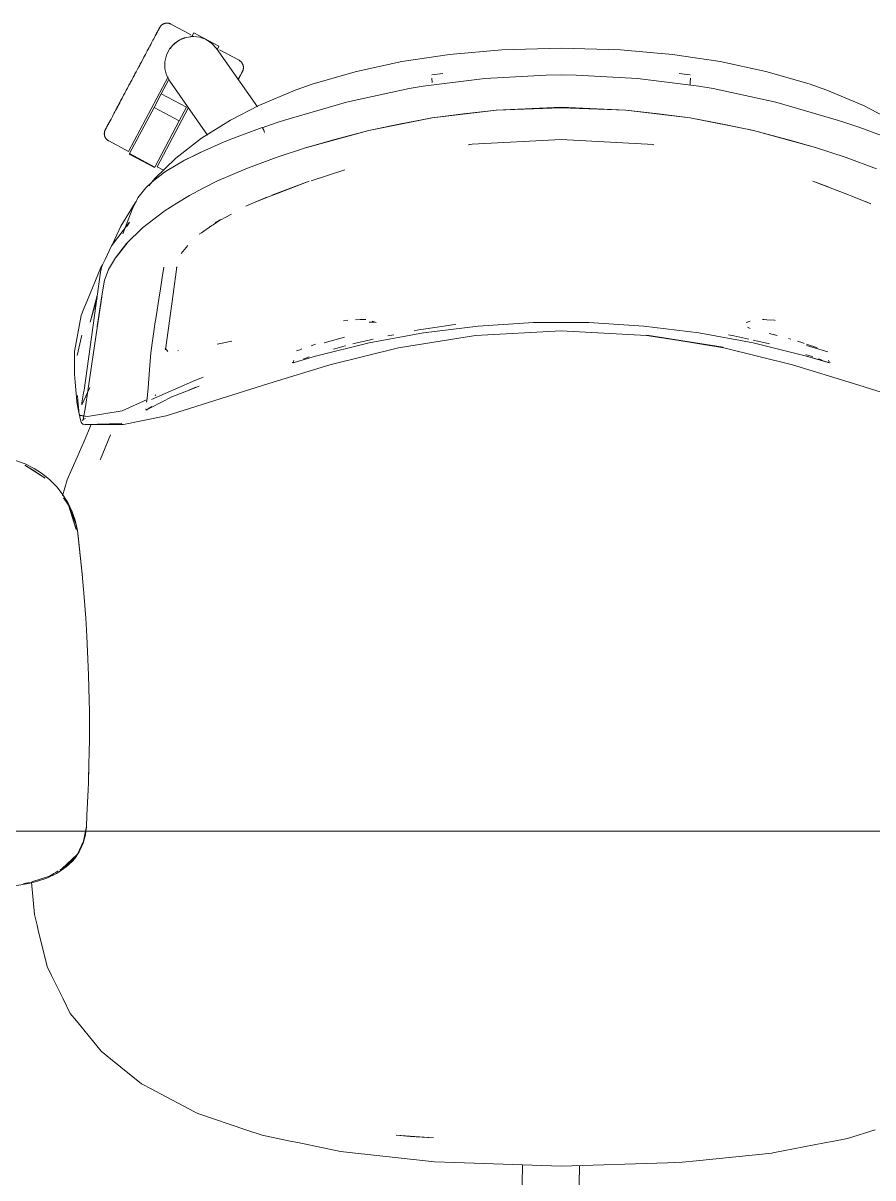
# Model space of a CAD drawing. Header units: millimetres. Extents: x 90978 to 295199, y -4084 to 97293.
# Drawn here: x 166931 to 167348, y 15917 to 16484 of the extents above; entities that cross this region are included whole.
import ezdxf

# ---------------------------------------------------------------- set-up
doc = ezdxf.new("R2010")
doc.units = ezdxf.units.MM
doc.header["$MEASUREMENT"] = 0
doc.layers.add('G-IMPT', color=8, linetype='CONTINUOUS', lineweight=9)
doc.layers.add('I-FURN', color=8, linetype='CONTINUOUS', lineweight=9)

msp = doc.modelspace()

# ---------------------------------------------------------------- linework, layer by layer
at = {"layer": 'G-IMPT'}
for p, q in [((167116.69, 16465.26), (167140.11, 16468.76)), ((167140.11, 16468.76), (167165.68, 16471.02)), ((167165.68, 16471.02), (167194.83, 16471.87)), ((167194.83, 16471.87), (167223.97, 16471.02)), ((167223.97, 16471.02), (167249.54, 16468.76)), ((167249.54, 16468.76), (167272.96, 16465.26)), ((167094.33, 16460.45), (167116.69, 16465.26)), ((167295.32, 16460.45), (167272.96, 16465.26)), ((167073.09, 16454.28), (167094.33, 16460.45)), ((167157.31, 16457.02), (167127.14, 16453.2)), ((167131.45, 16455), (167131.38, 16457.09)), ((167131.38, 16457.09), (167131.38, 16456.98)), ((167131.41, 16458.85), (167136.83, 16459.5)), ((167187.51, 16458.63), (167157.31, 16457.02)), ((167187.51, 16458.63), (167194.83, 16458.73)), ((167202.14, 16458.63), (167194.83, 16458.73)), ((167202.14, 16458.63), (167232.34, 16457.02)), ((167232.34, 16457.02), (167262.51, 16453.2)), ((167258.24, 16458.85), (167252.83, 16459.5)), ((167256.59, 16458.93), (167252.83, 16459.5)), ((167258.27, 16457.09), (167258.2, 16455)), ((167258.27, 16457.09), (167258.27, 16456.98)), ((167316.56, 16454.28), (167295.32, 16460.45)), ((167064.35, 16451.2), (167046.38, 16443.68)), ((167073.09, 16454.28), (167064.35, 16451.2)), ((167089.43, 16445.35), (167120.22, 16452.02)), ((167127.14, 16453.2), (167120.22, 16452.02)), ((167258.15, 16453.76), (167258.2, 16455)), ((167262.51, 16453.2), (167269.43, 16452.02)), ((167269.43, 16452.02), (167300.22, 16445.35)), ((167325.3, 16451.2), (167316.56, 16454.28)), ((167325.3, 16451.2), (167343.27, 16443.68)), ((167089.43, 16445.35), (167058.6, 16436.41)), ((167331.05, 16436.41), (167300.22, 16445.35)), ((167032.6, 16436.59), (167046.38, 16443.68)), ((167163.01, 16441.49), (167131.42, 16437.67)), ((167163.05, 16441.46), (167131.5, 16437.67)), ((167131.5, 16437.67), (167146.97, 16439.61)), ((167163.05, 16441.46), (167146.97, 16439.61)), ((167163.01, 16441.49), (167194.83, 16442.83)), ((167163.05, 16441.46), (167194.83, 16442.6)), ((167177.94, 16442.13), (167163.05, 16441.46)), ((167177.94, 16442.13), (167194.83, 16442.6)), ((167194.83, 16442.83), (167226.64, 16441.49)), ((167226.6, 16441.46), (167194.83, 16442.6)), ((167211.71, 16442.13), (167194.83, 16442.6)), ((167226.6, 16441.46), (167211.71, 16442.13)), ((167242.68, 16439.61), (167226.6, 16441.46)), ((167226.6, 16441.46), (167258.16, 16437.67)), ((167226.64, 16441.49), (167258.23, 16437.67)), ((167242.68, 16439.61), (167258.16, 16437.67)), ((167343.27, 16443.68), (167357.05, 16436.59)), ((167018.31, 16427.62), (167032.6, 16436.59)), ((167033.1, 16427.27), (167048.07, 16432.85)), ((167048.06, 16432.81), (167055, 16435.22)), ((167048.2, 16432.81), (167048.06, 16432.81)), ((167048.07, 16432.85), (167048.2, 16432.81)), ((167048.2, 16432.81), (167048.47, 16432.41)), ((167048.2, 16432.81), (167048.24, 16432.8)), ((167048.47, 16432.41), (167048.24, 16432.8)), ((167058.6, 16436.41), (167055, 16435.22)), ((167100.37, 16431.5), (167131.5, 16437.67)), ((167100.37, 16431.5), (167131.42, 16437.67)), ((167100.37, 16431.5), (167115.39, 16434.57)), ((167131.5, 16437.67), (167115.39, 16434.57)), ((167258.16, 16437.67), (167274.26, 16434.57)), ((167258.16, 16437.67), (167289.4, 16431.45)), ((167289.4, 16431.45), (167258.23, 16437.67)), ((167289.28, 16431.5), (167274.26, 16434.57)), ((167331.05, 16436.41), (167334.65, 16435.22)), ((167341.48, 16432.88), (167334.65, 16435.22)), ((167341.48, 16432.88), (167356.55, 16427.27)), ((167018.31, 16427.62), (167005.71, 16417.81)), ((167029.42, 16425.79), (167033.1, 16427.27)), ((167048.85, 16431.58), (167048.47, 16432.41)), ((167048.57, 16432.23), (167048.47, 16432.41)), ((167048.85, 16431.58), (167048.57, 16432.23)), ((167048.85, 16431.58), (167049.27, 16430.52)), ((167048.85, 16431.58), (167049.05, 16431.12)), ((167049.27, 16430.52), (167049.05, 16431.12)), ((167100.37, 16431.5), (167069.87, 16423.11)), ((167100.37, 16431.5), (167069.96, 16423.07)), ((167083.12, 16426.84), (167100.37, 16431.5)), ((167194.83, 16427.06), (167151.1, 16424.73)), ((167306.53, 16426.84), (167289.28, 16431.5)), ((167289.28, 16431.5), (167319.69, 16423.07)), ((167289.28, 16431.5), (167319.78, 16423.11)), ((167018.46, 16421.02), (167029.42, 16425.79)), ((167069.87, 16423.11), (167054.95, 16418.1)), ((167083.12, 16426.84), (167069.96, 16423.07)), ((167151.1, 16424.73), (167149.32, 16424.47)), ((167149.55, 16424.45), (167149.79, 16424.5)), ((167151.1, 16424.73), (167149.79, 16424.5)), ((167194.83, 16427), (167151.1, 16424.73)), ((167194.83, 16427), (167240.17, 16424.5)), ((167240.17, 16424.5), (167238.55, 16424.73)), ((167238.55, 16424.73), (167239.86, 16424.5)), ((167240.1, 16424.45), (167239.86, 16424.5)), ((167306.53, 16426.84), (167319.69, 16423.07)), ((167334.7, 16418.1), (167319.78, 16423.11)), ((166995.41, 16407.85), (167005.71, 16417.81)), ((167009.41, 16416.5), (167001.41, 16411.76)), ((167018.46, 16421.02), (167009.41, 16416.5)), ((167018.02, 16420.8), (167009.41, 16416.5)), ((167009.41, 16416.5), (167010.01, 16416.8)), ((167018.46, 16421.02), (167010.01, 16416.8)), ((167018.02, 16420.8), (167018.46, 16421.02)), ((167040.07, 16412.65), (167054.95, 16418.1)), ((167334.7, 16418.1), (167349.58, 16412.65)), ((166993.99, 16406.18), (167000.12, 16410.9)), ((167000.12, 16410.9), (167001.41, 16411.76)), ((167040.07, 16412.65), (167025.85, 16406.47)), ((167088.68, 16412.05), (167072.2, 16406.79)), ((167088.68, 16412.05), (167085.25, 16410.97)), ((166993.99, 16406.18), (166990.97, 16403.29)), ((166992.41, 16404.18), (166995.41, 16407.85)), ((167019.12, 16403.08), (167025.85, 16406.47)), ((167071.21, 16406.52), (167052.8, 16399.7)), ((167071.21, 16406.52), (167053.76, 16399.8)), ((167318.44, 16406.52), (167325.87, 16403.79)), ((167318.44, 16406.52), (167335.89, 16399.8)), ((166987.11, 16398.43), (166990.97, 16403.29)), ((167006.1, 16395.74), (167012.33, 16399.51)), ((167019.12, 16403.08), (167012.33, 16399.51)), ((167044.95, 16396.41), (167052.03, 16399.14)), ((167044.95, 16396.41), (167050.4, 16398.72)), ((167053.76, 16399.8), (167052.03, 16399.14)), ((167335.89, 16399.8), (167337.62, 16399.14)), ((167337.62, 16399.14), (167346.94, 16395.41)), ((166985.8, 16395.93), (166978.68, 16384.49)), ((166985.32, 16394.85), (166984.25, 16392.62)), ((166986.49, 16397.29), (166985.32, 16394.85)), ((166985.8, 16395.93), (166986.3, 16396.7)), ((166986.49, 16397.29), (166987.11, 16398.43)), ((167006.1, 16395.74), (167000, 16391.86)), ((167040.11, 16394.22), (167044.95, 16396.41)), ((167346.94, 16395.41), (167344.7, 16396.41)), ((166979.74, 16380.72), (166984.25, 16392.62)), ((166989.31, 16383.67), (166999.75, 16391.69)), ((166999.75, 16391.69), (167000, 16391.86)), ((167027.73, 16387.66), (167023.98, 16385.11)), ((167033.06, 16390.35), (167024.96, 16386.16)), ((167027.73, 16387.66), (167024.96, 16386.16)), ((166982.97, 16386.37), (166974.05, 16374.72)), ((166978.68, 16384.49), (166974.7, 16375.86)), ((166981.41, 16375.94), (166989.31, 16383.67)), ((166982.97, 16386.37), (166981.85, 16384.42)), ((167023.4, 16384.71), (167018.27, 16381.22)), ((167023.98, 16385.11), (167023.4, 16384.71)), ((166976.32, 16369.2), (166981.72, 16376.14)), ((166981.72, 16376.14), (166978.91, 16372.57)), ((167018.27, 16381.22), (167017.16, 16380.47)), ((166974.05, 16374.72), (166970.99, 16368.15)), ((166981.41, 16375.94), (166975.99, 16368.97)), ((166976.32, 16369.2), (166978.91, 16372.57)), ((167011.63, 16374.94), (167008.29, 16371.04)), ((166968.77, 16361.79), (166969.42, 16364.78)), ((166969.71, 16365.39), (166968.93, 16364.22)), ((166970.99, 16368.15), (166969.42, 16364.78)), ((166975.99, 16368.97), (166972.7, 16363.14)), ((166962.1, 16314.57), (166968.77, 16361.79)), ((166968.93, 16364.22), (166962.14, 16347.77)), ((166972.49, 16362.71), (166970.74, 16357.92)), ((166972.49, 16362.71), (166972.7, 16363.14)), ((166999, 16359.28), (166997.94, 16352.44)), ((166999, 16359.28), (166999.74, 16364.35)), ((167004.35, 16351.09), (167006.13, 16364.45)), ((167006.13, 16364.45), (167005.99, 16363.97)), ((166970.74, 16357.92), (166969.44, 16350.25)), ((166962.14, 16347.77), (166960.75, 16344.41)), ((166963.65, 16337.37), (166967.15, 16350.32)), ((166963.65, 16337.37), (166967, 16349.26)), ((166967.04, 16334.48), (166969.37, 16349.67)), ((166967.14, 16335.09), (166969.44, 16350.25)), ((166967.14, 16335.09), (166969.37, 16349.67)), ((166995.81, 16339.01), (166997.67, 16350.78)), ((166997.94, 16352.44), (166997.67, 16350.78)), ((167004.35, 16351.09), (167000.62, 16323.76)), ((166959.15, 16340.55), (166960.75, 16344.41)), ((166955.92, 16322.85), (166959.15, 16340.55)), ((166993.35, 16322.24), (166995.56, 16337.46)), ((166995.56, 16337.46), (166995.81, 16339.01)), ((167090.11, 16338.2), (167088.01, 16337.98)), ((167098.96, 16338.6), (167093.9, 16338.51)), ((167093.9, 16338.51), (167096.17, 16338.59)), ((167098.96, 16338.6), (167096.17, 16338.59)), ((167100.8, 16337.32), (167100.66, 16337.31)), ((167102.97, 16337.28), (167100.66, 16337.31)), ((167104.01, 16337.06), (167102.06, 16337.75)), ((167102.97, 16337.28), (167104.01, 16337.06)), ((167181.27, 16337.05), (167154.19, 16335.4)), ((167181.27, 16337.05), (167208.39, 16337.05)), ((167208.39, 16337.05), (167235.46, 16335.4)), ((167285.64, 16337.06), (167287.59, 16337.75)), ((167285.64, 16337.06), (167286.37, 16337.21)), ((167293.73, 16338.6), (167294.43, 16338.59)), ((167295.8, 16338.49), (167294.43, 16338.59)), ((167295.8, 16338.49), (167299.51, 16338.22)), ((167299.51, 16338.22), (167299.99, 16338.18)), ((166959.37, 16330.3), (166959.52, 16330.87)), ((166967.04, 16334.48), (166962.49, 16303.61)), ((167100.61, 16327.17), (167127.28, 16332.1)), ((167112.64, 16331.15), (167109.83, 16330.61)), ((167114.92, 16324.71), (167152.84, 16330.71)), ((167122.75, 16333.07), (167125.65, 16333.63)), ((167127.28, 16333.87), (167125.65, 16333.63)), ((167127.28, 16332.1), (167154.19, 16335.4)), ((167132.9, 16334.73), (167127.28, 16333.87)), ((167132.9, 16334.73), (167141.43, 16336.02)), ((167141.43, 16336.02), (167143.09, 16336.2)), ((167152.84, 16330.71), (167194.83, 16333.06)), ((167236.81, 16330.71), (167194.83, 16333.06)), ((167262.38, 16332.1), (167235.46, 16335.4)), ((167236.81, 16330.71), (167274.35, 16324.97)), ((167274.73, 16324.71), (167236.99, 16330.97)), ((167236.99, 16330.97), (167274.35, 16324.97)), ((167289.04, 16327.17), (167262.38, 16332.1)), ((167277, 16331.12), (167279.63, 16330.65)), ((167279.63, 16330.65), (167287.05, 16328.95)), ((167286.37, 16334.77), (167287.65, 16334.26)), ((167287.24, 16334.39), (167287.65, 16334.26)), ((167300.86, 16330.8), (167297, 16331.79)), ((167300.86, 16330.8), (167299.33, 16331.19)), ((166957.33, 16320.99), (166959.37, 16330.3)), ((167033.15, 16327.93), (167025.9, 16326.52)), ((167074.3, 16326.47), (167072.08, 16325.74)), ((167100.61, 16327.17), (167074.29, 16320.63)), ((167078.51, 16327.22), (167088.41, 16329.99)), ((167087.71, 16325.32), (167083.72, 16324.21)), ((167087.71, 16325.32), (167088.85, 16325.64)), ((167088.85, 16325.64), (167089.03, 16325.69)), ((167093.87, 16326.94), (167092.58, 16326.6)), ((167093.87, 16326.94), (167100.62, 16328.49)), ((167102.6, 16328.95), (167100.62, 16328.49)), ((167289.03, 16328.49), (167295.78, 16326.94)), ((167289.04, 16327.17), (167315.36, 16320.63)), ((167295.78, 16326.94), (167297.06, 16326.6)), ((167307.65, 16328.89), (167306.53, 16329.22)), ((167313.44, 16327.11), (167310.95, 16327.89)), ((167314.22, 16326.86), (167313.44, 16327.11)), ((167317.66, 16325.71), (167315.36, 16326.48)), ((167315.36, 16325.82), (167325.79, 16322.78)), ((167317.66, 16325.71), (167318.38, 16325.46)), ((167320.54, 16324.69), (167318.38, 16325.46)), ((166955.92, 16322.85), (166955.89, 16315.89)), ((166993.34, 16322.16), (166992.72, 16313.92)), ((166993.35, 16322.24), (166993.34, 16322.16)), ((167001.73, 16322.9), (167000.49, 16324.46)), ((167000.53, 16324.25), (167000.57, 16324.02)), ((167000.62, 16323.76), (167000.57, 16324.02)), ((167006.68, 16323.25), (167007.03, 16323.3)), ((167074.29, 16320.63), (167063.86, 16317.55)), ((167066.54, 16323.75), (167064.88, 16323.14)), ((167066.54, 16323.75), (167067.55, 16324.12)), ((167069.09, 16319.47), (167068.43, 16319.22)), ((167069.09, 16319.47), (167071.19, 16320.21)), ((167114.92, 16324.71), (167081.24, 16316.4)), ((167083.72, 16324.21), (167083.03, 16324)), ((167308.41, 16316.4), (167274.73, 16324.71)), ((167315.36, 16321.25), (167314.9, 16321.4)), ((167315.36, 16321.25), (167317.59, 16320.52)), ((167315.36, 16320.63), (167326.58, 16317.36)), ((167315.36, 16320.63), (167325.89, 16317.56)), ((167315.36, 16320.63), (167326.18, 16317.51)), ((167318.39, 16320.23), (167317.59, 16320.52)), ((166955.89, 16311.72), (166955.89, 16315.89)), ((166962.1, 16314.57), (166960.66, 16303.91)), ((166992.09, 16305.07), (166992.72, 16313.92)), ((167051.27, 16307.21), (167081.24, 16316.4)), ((167062.83, 16317.44), (167063.07, 16317.36)), ((167063.07, 16317.36), (167063.29, 16317.41)), ((167063.61, 16318.45), (167063.22, 16317.83)), ((167063.29, 16317.41), (167063.59, 16317.49)), ((167063.61, 16318.45), (167063.46, 16318.23)), ((167063.59, 16317.49), (167063.86, 16317.55)), ((167308.41, 16316.4), (167338.39, 16307.21)), ((167321.14, 16319.25), (167322.11, 16318.9)), ((167322.11, 16318.9), (167323.18, 16318.5)), ((167325.89, 16317.56), (167326.18, 16317.51)), ((167326.05, 16318.45), (167326.43, 16317.83)), ((167326.05, 16318.45), (167326.19, 16318.23)), ((167326.58, 16317.36), (167326.83, 16317.49)), ((166956.23, 16307.76), (166955.89, 16311.72)), ((167013.85, 16308.2), (166993.69, 16299.28)), ((167019.13, 16310.21), (167013.85, 16308.2)), ((166956.23, 16307.76), (166957.03, 16298.44)), ((166963.47, 16305.16), (166959.47, 16296.73)), ((166959.61, 16297.59), (166960.44, 16302.61)), ((166960.44, 16302.61), (166960.66, 16303.91)), ((166962.49, 16303.61), (166961.38, 16295.76)), ((166992.09, 16305.07), (166991.84, 16301.67)), ((167051.27, 16307.21), (167001.02, 16291.22)), ((167003.74, 16300.65), (167012.21, 16303.9)), ((167017.11, 16305.92), (167012, 16303.9)), ((167012, 16303.9), (167015.54, 16305.3)), ((167012.21, 16303.9), (167017.11, 16305.92)), ((167338.39, 16307.21), (167388.63, 16291.22)), ((166957.03, 16298.44), (166957.08, 16297.97)), ((166957.89, 16293.72), (166957.08, 16297.97)), ((166957.55, 16298.6), (166957.34, 16301.2)), ((166957.55, 16298.6), (166958.07, 16293.92)), ((166959.47, 16296.73), (166959.61, 16297.59)), ((166979.37, 16293.66), (166991.66, 16299.24)), ((166991.21, 16298), (166991.49, 16298.77)), ((166991.51, 16298.83), (166991.49, 16298.77)), ((166991.79, 16301.3), (166991.51, 16298.83)), ((166991.79, 16301.3), (166991.84, 16301.67)), ((167003.74, 16300.65), (166993.63, 16295.37)), ((166995.86, 16301.65), (166995.59, 16301.22)), ((166957.89, 16293.72), (166958.33, 16291.39)), ((166958.15, 16293.3), (166958.07, 16293.92)), ((166958.15, 16293.3), (166958.68, 16290.03)), ((166962.28, 16291), (166958.33, 16291.39)), ((166958.74, 16291.63), (166962.28, 16291)), ((166958.74, 16291.63), (166962.32, 16290.94)), ((166960.27, 16289.49), (166961.38, 16295.76)), ((166979.37, 16293.66), (166962.32, 16290.94)), ((167001.02, 16291.22), (166980.07, 16287.03)), ((166990.9, 16294.73), (166991.05, 16294.05)), ((166991.05, 16294.05), (166991.18, 16294.02)), ((166991.18, 16294.02), (166993.88, 16295.86)), ((166991.18, 16294.02), (166993.63, 16295.37)), ((166991.18, 16294.02), (166991.34, 16293.99)), ((166958.68, 16290.03), (166959.23, 16288.16)), ((166959.55, 16287.62), (166959.23, 16288.16)), ((166959.55, 16287.62), (166960.05, 16287.25)), ((166960.44, 16290.11), (166959.88, 16289.01)), ((166960.27, 16289.52), (166959.88, 16289.01)), ((166960.62, 16286.86), (166960.05, 16287.25)), ((166960.44, 16290.11), (166960.27, 16289.49)), ((166960.81, 16289.84), (166960.27, 16289.52)), ((166960.61, 16278.82), (166964.17, 16286.99)), ((166960.62, 16286.86), (166961.49, 16287.05)), ((166979.18, 16287.47), (166960.74, 16286.88)), ((166960.74, 16286.88), (166961.2, 16286.98)), ((166960.81, 16289.84), (166961.31, 16289.91)), ((166979.18, 16287.47), (166961.2, 16286.98)), ((166980.07, 16287.03), (166961.2, 16286.98)), ((166961.2, 16286.98), (166961.37, 16287.02)), ((166961.49, 16287.05), (166961.37, 16287.02)), ((166973.64, 16281.88), (166968.71, 16270.03)), ((166957.19, 16270.99), (166960.61, 16278.82)), ((166931.68, 16267.64), (166926.91, 16269.35)), ((166952.33, 16259.87), (166957.19, 16270.99)), ((166968.61, 16269.76), (166968.71, 16270.03)), ((166931.58, 16266.99), (166935.26, 16264.83)), ((166931.58, 16266.99), (166941.53, 16260.67)), ((166931.68, 16267.64), (166936.19, 16265.4)), ((166935.26, 16264.83), (166941.53, 16260.67)), ((166936.19, 16265.4), (166939.74, 16263.13)), ((166943.71, 16259.94), (166939.74, 16263.13)), ((166943.71, 16259.94), (166947.26, 16256.34)), ((166952.33, 16259.87), (166950.07, 16252.04)), ((166947.26, 16256.34), (166949.88, 16253.03)), ((166952.61, 16248.71), (166949.88, 16253.03)), ((166953.01, 16247.38), (166950.59, 16250.96)), ((166952.61, 16248.71), (166954.8, 16244.12)), ((166956.61, 16238.16), (166953.01, 16247.38)), ((166953.01, 16247.38), (166953.91, 16244.67)), ((166953.01, 16247.38), (166956.82, 16235.53)), ((166953.91, 16244.67), (166956.82, 16235.53)), ((166954.8, 16244.12), (166956.25, 16239.99)), ((166957.41, 16235.03), (166956.25, 16239.99)), ((166957.19, 16235.11), (166956.61, 16238.16)), ((166957.41, 16235.03), (166959.86, 16212.08)), ((166957.41, 16235.03), (166957.74, 16232.21)), ((166957.41, 16235.03), (166959.76, 16213.59)), ((166959.86, 16212.08), (166957.74, 16232.21)), ((166959.76, 16213.59), (166960.75, 16202.2)), ((166961.47, 16191.91), (166960.75, 16202.2)), ((166961.34, 16193.95), (166961.2, 16195.37)), ((166961.34, 16193.95), (166961.43, 16192.05)), ((166961.47, 16191.91), (166962.04, 16183.04)), ((166962.57, 16171.73), (166962.04, 16183.04)), ((166962.57, 16171.73), (166962.87, 16163.85)), ((166963.16, 16151.55), (166962.87, 16163.85)), ((166962.95, 16159.98), (166963.03, 16158.32)), ((166963.03, 16158.32), (166963.03, 16156.19)), ((166963.16, 16151.55), (166963.24, 16146.08)), ((166963.24, 16131.36), (166963.24, 16146.08)), ((166963.19, 16126.85), (166962.81, 16111.18)), ((166963.19, 16126.85), (166963.24, 16131.36)), ((166962.87, 16114.58), (166963.01, 16117.91)), ((166963.02, 16120.12), (166963.01, 16117.91)), ((166962.81, 16111.18), (166962.69, 16107.64)), ((166962.07, 16095.08), (166962.69, 16107.64)), ((166962.07, 16095.08), (166961.79, 16089.41)), ((166960.42, 16082.29), (166961.36, 16087.33)), ((166961.53, 16087.33), (166961.29, 16085.4)), ((166961.36, 16087.33), (166961.79, 16089.64)), ((166961.79, 16089.41), (166961.53, 16087.33)), ((166958.24, 16077.12), (166960.22, 16081.45)), ((166958.32, 16078.03), (166960.42, 16082.29)), ((166961.29, 16085.4), (166960.22, 16081.45)), ((166949.82, 16068.89), (166957.21, 16075.79)), ((166951.91, 16070.09), (166957.21, 16075.79)), ((166957.21, 16075.79), (166954.98, 16073.38)), ((166958.24, 16077.12), (166956.03, 16073.9)), ((166958.32, 16078.03), (166957.21, 16075.79)), ((166951.85, 16069.72), (166948.4, 16067.27)), ((166948.76, 16068.2), (166951.91, 16070.09)), ((166949.82, 16068.89), (166951.29, 16070.17)), ((166951.45, 16070.3), (166954.98, 16073.38)), ((166954.9, 16072.58), (166951.85, 16069.72)), ((166954.9, 16072.58), (166956.03, 16073.9)), ((166934.96, 16062.33), (166943.61, 16065.12)), ((166937.3, 16062.52), (166942.39, 16064.26)), ((166942.39, 16064.26), (166947.03, 16066.46)), ((166943.61, 16065.12), (166946.06, 16066.59)), ((166946.53, 16066.87), (166947.97, 16067.73)), ((166947.03, 16066.46), (166948.4, 16067.27)), ((166933.37, 16061.54), (166926.61, 16060.42)), ((166930.92, 16061.63), (166934.21, 16062.09)), ((166937.3, 16062.52), (166933.37, 16061.54)), ((166934.84, 16062.22), (166936.28, 16046.35)), ((166936.28, 16046.35), (166937.58, 16041.06)), ((166938.16, 16038.68), (166937.58, 16041.06)), ((166942.56, 16020.74), (166938.16, 16038.68)), ((166944.71, 16016.38), (166942.56, 16020.74)), ((166944.71, 16016.38), (166950.35, 16004.91)), ((166953.88, 15997.75), (166950.35, 16004.91)), ((166956.86, 15994.09), (166953.88, 15997.75)), ((166956.86, 15994.09), (166969.03, 15979.15)), ((166969.03, 15979.15), (166973.69, 15975.39)), ((166988.82, 15963.18), (166973.69, 15975.39)), ((166988.82, 15963.18), (166993.95, 15960.47)), ((166995.33, 15959.74), (166993.95, 15960.47)), ((166995.33, 15959.74), (167014.84, 15949.45)), ((167014.84, 15949.45), (167016.5, 15948.57)), ((167040.59, 15940.42), (167016.5, 15948.57)), ((167040.59, 15940.42), (167048.02, 15937.9)), ((167349.02, 15940.5), (167335.42, 15936.31)), ((167061.84, 15935.03), (167048.02, 15937.9)), ((167065.52, 15934.27), (167061.84, 15935.03)), ((167065.52, 15934.27), (167086.47, 15929.92)), ((167132.17, 15936.7), (167113.89, 15937.95)), ((167113.89, 15937.95), (167120.83, 15937.34)), ((167132.17, 15936.7), (167120.83, 15937.34)), ((167324.15, 15934.15), (167298.77, 15929.28)), ((167324.15, 15934.15), (167327.81, 15934.85)), ((167335.42, 15936.31), (167327.81, 15934.85)), ((167086.47, 15929.92), (167090.88, 15929.43)), ((167128.33, 15925.31), (167090.88, 15929.43)), ((167298.31, 15929.19), (167261.32, 15925.37)), ((167298.31, 15929.19), (167298.77, 15929.28)), ((167128.33, 15925.31), (167132.7, 15924.82)), ((167142.64, 15924.5), (167132.7, 15924.82)), ((167142.64, 15924.5), (167194.83, 15922.8)), ((167194.83, 15922.8), (167246.99, 15924.41)), ((167246.99, 15924.41), (167254.25, 15924.64)), ((167261.32, 15925.37), (167254.25, 15924.64))]:
    msp.add_line(p, q, dxfattribs=at)
at = {"layer": 'I-FURN'}
for p, q in [((166999.47, 16483.73), (166999.62, 16483.8)), ((166999.62, 16483.8), (166999.77, 16483.87)), ((166999.77, 16483.87), (166999.91, 16483.93)), ((166999.91, 16483.93), (167000.07, 16483.99)), ((167000.07, 16483.99), (167000.22, 16484.03)), ((167000.22, 16484.03), (167000.38, 16484.07)), ((167000.38, 16484.07), (167000.53, 16484.11)), ((167000.53, 16484.11), (167000.69, 16484.14)), ((167000.69, 16484.14), (167000.85, 16484.16)), ((167000.85, 16484.16), (167001.01, 16484.18)), ((167001.01, 16484.18), (167001.17, 16484.19)), ((167001.17, 16484.19), (167001.33, 16484.19)), ((167001.33, 16484.19), (167001.49, 16484.19)), ((167001.49, 16484.19), (167001.66, 16484.18)), ((167001.66, 16484.18), (167001.82, 16484.16)), ((167001.82, 16484.16), (167001.98, 16484.14)), ((167001.98, 16484.14), (167002.13, 16484.11)), ((167002.13, 16484.11), (167002.29, 16484.08)), ((167002.29, 16484.08), (167002.45, 16484.04)), ((167002.45, 16484.04), (167002.6, 16483.99)), ((167002.6, 16483.99), (167002.75, 16483.94)), ((167002.75, 16483.94), (167002.9, 16483.88)), ((167002.9, 16483.88), (167003.05, 16483.81)), ((167003.05, 16483.81), (167003.2, 16483.74)), ((166995.74, 16478.21), (166995.45, 16477.66)), ((166995.59, 16477.92), (166995.87, 16478.46)), ((166996.02, 16478.73), (166995.74, 16478.21)), ((166995.87, 16478.46), (166996.14, 16478.96)), ((166996.27, 16479.21), (166996.02, 16478.73)), ((166996.14, 16478.96), (166996.38, 16479.42)), ((166996.51, 16479.66), (166996.27, 16479.21)), ((166996.38, 16479.42), (166996.61, 16479.85)), ((166996.73, 16480.07), (166996.51, 16479.66)), ((166996.61, 16479.85), (166996.82, 16480.25)), ((166996.93, 16480.44), (166996.73, 16480.07)), ((166996.82, 16480.25), (166997.01, 16480.6)), ((166997.11, 16480.78), (166996.93, 16480.44)), ((166997.01, 16480.6), (166997.18, 16480.92)), ((166997.26, 16481.08), (166997.11, 16480.78)), ((166997.18, 16480.92), (166997.33, 16481.2)), ((166997.4, 16481.33), (166997.26, 16481.08)), ((166997.33, 16481.2), (166997.46, 16481.44)), ((166997.52, 16481.55), (166997.4, 16481.33)), ((166997.46, 16481.44), (166997.56, 16481.64)), ((166997.61, 16481.73), (166997.52, 16481.55)), ((166997.56, 16481.64), (166997.65, 16481.8)), ((166997.69, 16481.87), (166997.61, 16481.73)), ((166997.65, 16481.8), (166997.71, 16481.92)), ((166997.74, 16481.97), (166997.69, 16481.87)), ((166997.71, 16481.92), (166997.76, 16482.01)), ((166997.77, 16482.03), (166997.74, 16481.97)), ((166997.76, 16482.01), (166997.78, 16482.05)), ((166997.78, 16482.05), (166997.77, 16482.03)), ((166997.78, 16482.05), (166997.86, 16482.19)), ((166997.78, 16482.05), (166997.78, 16482.05)), ((166997.86, 16482.19), (166997.95, 16482.33)), ((166997.95, 16482.33), (166998.04, 16482.47)), ((166998.04, 16482.47), (166998.13, 16482.6)), ((166998.13, 16482.6), (166998.23, 16482.72)), ((166998.23, 16482.72), (166998.34, 16482.85)), ((166998.34, 16482.85), (166998.45, 16482.96)), ((166998.45, 16482.96), (166998.56, 16483.08)), ((166998.56, 16483.08), (166998.68, 16483.19)), ((166998.68, 16483.19), (166998.8, 16483.29)), ((166998.8, 16483.29), (166998.93, 16483.39)), ((166998.93, 16483.39), (166999.06, 16483.48)), ((166999.06, 16483.48), (166999.19, 16483.57)), ((166999.19, 16483.57), (166999.33, 16483.66)), ((166999.33, 16483.66), (166999.47, 16483.73)), ((167003.2, 16483.74), (167003.23, 16483.72)), ((167012.92, 16478.57), (167003.23, 16483.72)), ((167012.92, 16478.57), (167012.72, 16478.19)), ((167013.74, 16477.99), (167014.48, 16479.38)), ((167013.79, 16478.07), (167013.74, 16477.99)), ((167026.85, 16472.81), (167014.48, 16479.38)), ((166992.93, 16472.93), (166992.52, 16472.15)), ((166993.34, 16473.7), (166992.93, 16472.93)), ((166993.73, 16474.43), (166993.34, 16473.7)), ((166994.11, 16475.14), (166993.73, 16474.43)), ((166994.47, 16475.82), (166994.11, 16475.14)), ((166994.81, 16476.46), (166994.47, 16475.82)), ((166995.14, 16477.08), (166994.81, 16476.46)), ((166995.45, 16477.66), (166995.14, 16477.08)), ((166995.28, 16477.35), (166995.59, 16477.92)), ((167002.65, 16471.5), (167004.87, 16474.04)), ((167004.01, 16473.2), (167002.86, 16471.78)), ((167006.8, 16475.49), (167004.01, 16473.2)), ((167004.87, 16474.04), (167007.64, 16475.97)), ((167007.64, 16475.97), (167010.78, 16477.19)), ((167010.78, 16477.19), (167014.13, 16477.62)), ((167013.74, 16477.99), (167014.5, 16477.59)), ((167014.13, 16477.62), (167017.48, 16477.23)), ((167017.48, 16477.23), (167020.64, 16476.06)), ((167020.64, 16476.06), (167023.43, 16474.16)), ((167023.43, 16474.16), (167025.69, 16471.65)), ((167026.85, 16472.81), (167026.1, 16471.41)), ((166989.76, 16466.96), (166989.26, 16466.03)), ((166989.49, 16466.46), (166989.98, 16467.38)), ((166990.24, 16467.87), (166989.76, 16466.96)), ((166989.98, 16467.38), (166990.46, 16468.28)), ((166990.72, 16468.76), (166990.24, 16467.87)), ((166991.18, 16469.64), (166990.72, 16468.76)), ((166991.64, 16470.5), (166991.18, 16469.64)), ((166992.08, 16471.33), (166991.64, 16470.5)), ((166992.52, 16472.15), (166992.08, 16471.33)), ((167000.32, 16465.22), (167001.11, 16468.5)), ((167001.11, 16468.5), (167002.65, 16471.5)), ((167025.69, 16471.65), (167045.7, 16443.06)), ((167026.1, 16471.41), (167026.15, 16471.5)), ((167036.73, 16465.91), (167027.05, 16471.06)), ((166986.69, 16461.19), (166986.16, 16460.2)), ((166986.4, 16460.65), (166986.93, 16461.64)), ((166987.21, 16462.18), (166986.69, 16461.19)), ((166986.93, 16461.64), (166987.45, 16462.63)), ((166987.74, 16463.16), (166987.21, 16462.18)), ((166987.45, 16462.63), (166987.97, 16463.6)), ((166988.25, 16464.12), (166987.74, 16463.16)), ((166987.97, 16463.6), (166988.49, 16464.57)), ((166988.76, 16465.08), (166988.25, 16464.12)), ((166988.49, 16464.57), (166988.99, 16465.52)), ((166989.26, 16466.03), (166988.76, 16465.08)), ((166988.99, 16465.52), (166989.49, 16466.46)), ((167000.34, 16461.84), (167000.32, 16465.22)), ((167001.17, 16458.57), (167000.34, 16461.84)), ((167036.73, 16465.91), (167036.87, 16465.83)), ((167036.87, 16465.83), (167037.01, 16465.75)), ((167037.01, 16465.75), (167037.15, 16465.66)), ((167037.15, 16465.66), (167037.28, 16465.56)), ((167037.28, 16465.56), (167037.4, 16465.46)), ((167037.4, 16465.46), (167037.52, 16465.36)), ((167037.52, 16465.36), (167037.64, 16465.25)), ((167037.64, 16465.25), (167037.76, 16465.13)), ((167037.76, 16465.13), (167037.87, 16465.01)), ((167037.87, 16465.01), (167037.97, 16464.89)), ((167037.97, 16464.89), (167038.07, 16464.76)), ((167038.07, 16464.76), (167038.16, 16464.63)), ((167038.16, 16464.63), (167038.25, 16464.5)), ((167038.25, 16464.5), (167038.33, 16464.36)), ((167038.33, 16464.36), (167038.41, 16464.22)), ((167038.41, 16464.22), (167038.48, 16464.07)), ((167038.48, 16464.07), (167038.55, 16463.93)), ((167038.55, 16463.93), (167038.61, 16463.78)), ((167038.61, 16463.78), (167038.66, 16463.63)), ((167038.67, 16461.09), (167038.62, 16460.94)), ((167038.66, 16463.63), (167038.71, 16463.47)), ((167038.72, 16461.24), (167038.67, 16461.09)), ((167038.71, 16463.47), (167038.75, 16463.32)), ((167038.76, 16461.4), (167038.72, 16461.24)), ((167038.75, 16463.32), (167038.79, 16463.16)), ((167038.79, 16461.56), (167038.76, 16461.4)), ((167038.79, 16463.16), (167038.82, 16463)), ((167038.82, 16461.72), (167038.79, 16461.56)), ((167038.82, 16463), (167038.84, 16462.84)), ((167038.84, 16461.88), (167038.82, 16461.72)), ((167038.84, 16462.84), (167038.86, 16462.68)), ((167038.86, 16462.04), (167038.84, 16461.88)), ((167038.86, 16462.68), (167038.87, 16462.52)), ((167038.87, 16462.2), (167038.86, 16462.04)), ((167038.87, 16462.52), (167038.87, 16462.36)), ((167038.87, 16462.36), (167038.87, 16462.2)), ((167001.87, 16457.78), (166982.4, 16421.18)), ((166983.21, 16454.64), (166983.74, 16455.64)), ((166984.03, 16456.18), (166983.49, 16455.18)), ((166983.74, 16455.64), (166984.27, 16456.65)), ((166984.56, 16457.19), (166984.03, 16456.18)), ((166984.27, 16456.65), (166984.81, 16457.65)), ((166985.1, 16458.19), (166984.56, 16457.19)), ((166984.81, 16457.65), (166985.34, 16458.66)), ((166985.63, 16459.2), (166985.1, 16458.19)), ((166985.34, 16458.66), (166985.87, 16459.66)), ((166986.16, 16460.2), (166985.63, 16459.2)), ((166985.87, 16459.66), (166986.4, 16460.65)), ((166998.55, 16449.41), (167002.3, 16456.46)), ((167002.76, 16455.6), (167001.17, 16458.57)), ((167021.27, 16429.17), (167002.76, 16455.6)), ((167036.2, 16456.33), (167036.49, 16456.86)), ((167036.63, 16457.14), (167036.36, 16456.62)), ((167036.49, 16456.86), (167036.75, 16457.36)), ((167036.89, 16457.62), (167036.63, 16457.14)), ((167036.75, 16457.36), (167037, 16457.83)), ((167037.13, 16458.06), (167036.89, 16457.62)), ((167037, 16457.83), (167037.23, 16458.26)), ((167037.34, 16458.47), (167037.13, 16458.06)), ((167037.23, 16458.26), (167037.44, 16458.65)), ((167037.54, 16458.85), (167037.34, 16458.47)), ((167037.44, 16458.65), (167037.63, 16459.01)), ((167037.72, 16459.18), (167037.54, 16458.85)), ((167037.63, 16459.01), (167037.8, 16459.32)), ((167037.88, 16459.48), (167037.72, 16459.18)), ((167037.8, 16459.32), (167037.94, 16459.6)), ((167038.02, 16459.74), (167037.88, 16459.48)), ((167037.94, 16459.6), (167038.07, 16459.84)), ((167038.13, 16459.96), (167038.02, 16459.74)), ((167038.07, 16459.84), (167038.18, 16460.05)), ((167038.23, 16460.14), (167038.13, 16459.96)), ((167038.18, 16460.05), (167038.27, 16460.21)), ((167038.3, 16460.28), (167038.23, 16460.14)), ((167038.27, 16460.21), (167038.33, 16460.33)), ((167038.36, 16460.38), (167038.3, 16460.28)), ((167038.33, 16460.33), (167038.37, 16460.41)), ((167038.39, 16460.44), (167038.36, 16460.38)), ((167038.37, 16460.41), (167038.4, 16460.45)), ((167038.4, 16460.46), (167038.39, 16460.44)), ((167038.42, 16460.5), (167038.4, 16460.46)), ((167038.4, 16460.45), (167038.4, 16460.46)), ((167038.49, 16460.64), (167038.42, 16460.5)), ((167038.56, 16460.79), (167038.49, 16460.64)), ((167038.62, 16460.94), (167038.56, 16460.79)), ((166980.86, 16450.23), (166980.35, 16449.27)), ((166980.59, 16449.71), (166981.1, 16450.68)), ((166981.38, 16451.21), (166980.86, 16450.23)), ((166981.1, 16450.68), (166981.62, 16451.66)), ((166981.9, 16452.19), (166981.38, 16451.21)), ((166981.62, 16451.66), (166982.15, 16452.64)), ((166982.43, 16453.18), (166981.9, 16452.19)), ((166982.15, 16452.64), (166982.67, 16453.64)), ((166982.96, 16454.18), (166982.43, 16453.18)), ((166982.67, 16453.64), (166983.21, 16454.64)), ((166983.49, 16455.18), (166982.96, 16454.18)), ((166977.2, 16443.34), (166977.65, 16444.19)), ((166977.9, 16444.66), (166977.44, 16443.79)), ((166977.65, 16444.19), (166978.12, 16445.07)), ((166978.37, 16445.55), (166977.9, 16444.66)), ((166978.12, 16445.07), (166978.59, 16445.96)), ((166978.86, 16446.46), (166978.37, 16445.55)), ((166978.59, 16445.96), (166979.08, 16446.88)), ((166979.35, 16447.38), (166978.86, 16446.46)), ((166979.08, 16446.88), (166979.57, 16447.81)), ((166979.84, 16448.32), (166979.35, 16447.38)), ((166979.57, 16447.81), (166980.08, 16448.75)), ((166980.35, 16449.27), (166979.84, 16448.32)), ((166980.08, 16448.75), (166980.59, 16449.71)), ((166995.01, 16442.76), (166998.55, 16449.41)), ((167010.91, 16442.83), (166998.55, 16449.41)), ((166974.56, 16438.38), (166974.21, 16437.72)), ((166974.93, 16439.07), (166974.56, 16438.38)), ((166975.32, 16439.8), (166974.93, 16439.07)), ((166975.71, 16440.55), (166975.32, 16439.8)), ((166976.13, 16441.32), (166975.71, 16440.55)), ((166976.55, 16442.12), (166976.13, 16441.32)), ((166976.99, 16442.95), (166976.55, 16442.12)), ((166976.75, 16442.5), (166977.2, 16443.34)), ((166977.44, 16443.79), (166976.99, 16442.95)), ((166982.94, 16420.06), (166995.01, 16442.76)), ((167007.38, 16436.19), (166995.01, 16442.76)), ((167011.79, 16442.36), (166996.53, 16413.67)), ((167010.91, 16442.83), (167007.38, 16436.19)), ((166971.44, 16432.5), (166971.57, 16432.76)), ((166971.66, 16432.91), (166971.51, 16432.63)), ((166971.57, 16432.76), (166971.73, 16433.06)), ((166971.82, 16433.23), (166971.66, 16432.91)), ((166971.73, 16433.06), (166971.91, 16433.39)), ((166972.01, 16433.59), (166971.82, 16433.23)), ((166971.91, 16433.39), (166972.11, 16433.76)), ((166972.22, 16433.98), (166972.01, 16433.59)), ((166972.11, 16433.76), (166972.33, 16434.17)), ((166972.45, 16434.41), (166972.22, 16433.98)), ((166972.33, 16434.17), (166972.56, 16434.62)), ((166972.7, 16434.88), (166972.45, 16434.41)), ((166972.56, 16434.62), (166972.82, 16435.1)), ((166972.97, 16435.38), (166972.7, 16434.88)), ((166972.82, 16435.1), (166973.09, 16435.62)), ((166973.25, 16435.91), (166972.97, 16435.38)), ((166973.09, 16435.62), (166973.39, 16436.17)), ((166973.55, 16436.48), (166973.25, 16435.91)), ((166973.39, 16436.17), (166973.7, 16436.75)), ((166973.87, 16437.08), (166973.55, 16436.48)), ((166974.21, 16437.72), (166973.87, 16437.08)), ((167007.38, 16436.19), (166995.3, 16413.48)), ((166970.58, 16430.04), (166970.59, 16430.2)), ((166970.58, 16429.88), (166970.58, 16430.04)), ((166970.58, 16429.72), (166970.58, 16429.88)), ((166970.59, 16429.56), (166970.58, 16429.72)), ((166970.59, 16430.2), (166970.61, 16430.36)), ((166970.61, 16429.4), (166970.59, 16429.56)), ((166970.61, 16430.36), (166970.63, 16430.52)), ((166970.63, 16429.24), (166970.61, 16429.4)), ((166970.63, 16430.52), (166970.66, 16430.68)), ((166970.66, 16429.08), (166970.63, 16429.24)), ((166970.66, 16430.68), (166970.69, 16430.84)), ((166970.7, 16428.92), (166970.66, 16429.08)), ((166970.69, 16430.84), (166970.74, 16430.99)), ((166970.74, 16428.77), (166970.7, 16428.92)), ((166970.74, 16430.99), (166970.78, 16431.15)), ((166970.79, 16428.61), (166970.74, 16428.77)), ((166970.78, 16431.15), (166970.84, 16431.3)), ((166970.84, 16428.46), (166970.79, 16428.61)), ((166970.84, 16431.3), (166970.9, 16431.45)), ((166970.9, 16428.31), (166970.84, 16428.46)), ((166970.9, 16431.45), (166970.96, 16431.6)), ((166970.97, 16428.16), (166970.9, 16428.31)), ((166970.96, 16431.6), (166971.03, 16431.74)), ((166971.04, 16428.02), (166970.97, 16428.16)), ((166971.03, 16431.74), (166971.05, 16431.78)), ((166971.12, 16427.88), (166971.04, 16428.02)), ((166971.05, 16431.78), (166971.06, 16431.8)), ((166971.06, 16431.79), (166971.05, 16431.78)), ((166971.06, 16431.8), (166971.1, 16431.86)), ((166971.08, 16431.83), (166971.06, 16431.79)), ((166971.12, 16431.91), (166971.08, 16431.83)), ((166971.1, 16431.86), (166971.15, 16431.96)), ((166971.19, 16432.03), (166971.12, 16431.91)), ((166971.2, 16427.74), (166971.12, 16427.88)), ((166971.15, 16431.96), (166971.22, 16432.1)), ((166971.27, 16432.19), (166971.19, 16432.03)), ((166971.29, 16427.6), (166971.2, 16427.74)), ((166971.22, 16432.1), (166971.32, 16432.28)), ((166971.38, 16432.39), (166971.27, 16432.19)), ((166971.38, 16427.47), (166971.29, 16427.6)), ((166971.32, 16432.28), (166971.44, 16432.5)), ((166971.51, 16432.63), (166971.38, 16432.39)), ((166971.48, 16427.35), (166971.38, 16427.47)), ((166971.59, 16427.22), (166971.48, 16427.35)), ((166971.7, 16427.1), (166971.59, 16427.22)), ((166971.81, 16426.99), (166971.7, 16427.1)), ((166971.93, 16426.88), (166971.81, 16426.99)), ((166972.05, 16426.78), (166971.93, 16426.88)), ((166972.18, 16426.68), (166972.05, 16426.78)), ((166972.31, 16426.58), (166972.18, 16426.68)), ((166972.44, 16426.49), (166972.31, 16426.58)), ((166972.58, 16426.41), (166972.44, 16426.49)), ((166972.72, 16426.33), (166972.58, 16426.41)), ((166972.72, 16426.33), (166982.4, 16421.18)), ((166982.85, 16419.88), (166995.21, 16413.31)), ((166995.3, 16413.48), (166982.94, 16420.06)), ((166996.53, 16413.67), (166999.33, 16412.18)), ((168239.25, 16087.33), (166639.25, 16087.33)), ((166639.25, 16087.33), (168239.25, 16087.33)), ((167175.31, 15891.22), (167175.87, 15923.42)), ((167203.85, 15923.08), (167203.29, 15890.74))]:
    msp.add_line(p, q, dxfattribs=at)
for points in [[(167004.35, 16473.55), (167004.75, 16473.95), (167005.17, 16474.32), (167005.59, 16474.65)], [(167012.69, 16477.52), (167013.06, 16477.56), (167013.73, 16477.6), (167014.27, 16477.59), (167014.5, 16477.59)]]:
    msp.add_open_spline(points, degree=3, dxfattribs=at)
msp.add_open_spline([(167008.19, 16476.26), (167008.35, 16476.33), (167008.99, 16476.62), (167009.61, 16476.85), (167010.08, 16476.99)], degree=3, knots=[-0.5319761, -0.5319761, -0.5319761, -0.5319761, -0.5, -0.4, -0.4, -0.4, -0.4], dxfattribs=at)

doc.saveas('drawing.dxf')
